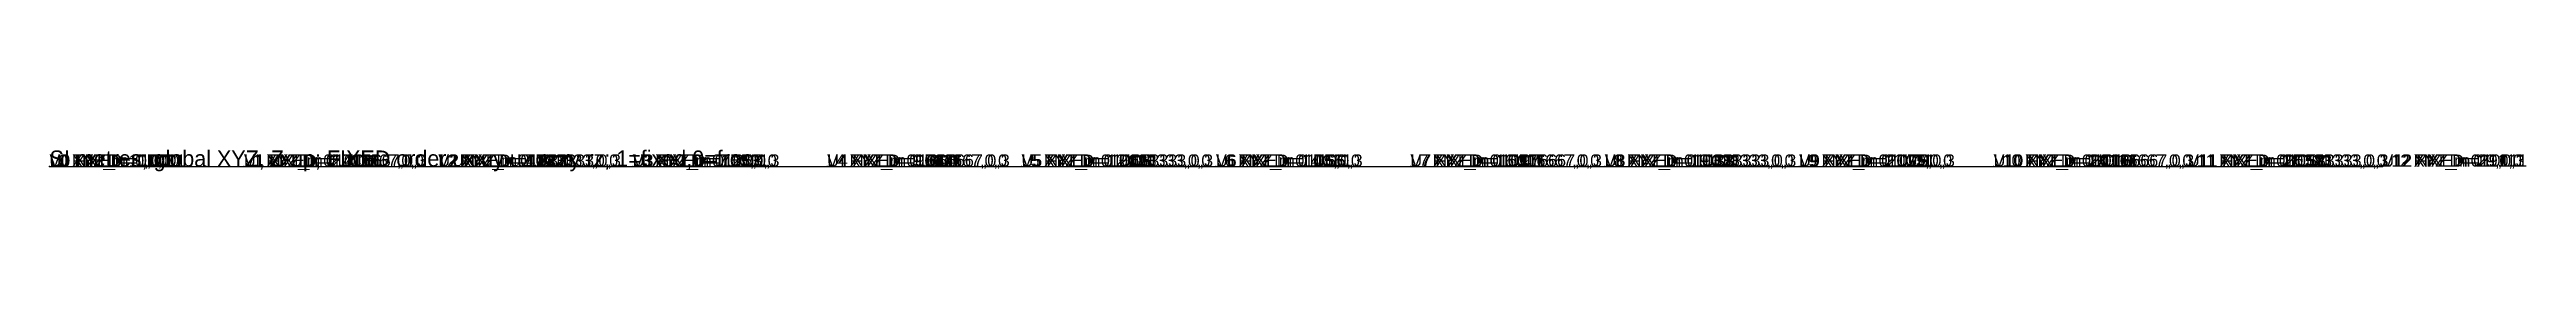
# Model space of a CAD drawing. Header units: metres. Extents: x 0 to 30.8, y -0.1 to 0.2.
import ezdxf

# ---------------------------------------------------------------- set-up
doc = ezdxf.new("R2010")
doc.units = ezdxf.units.M

msp = doc.modelspace()

# ---------------------------------------------------------------- linework, layer by layer
at = {"layer": 'NODE'}
for p in [(0, 0), (0, 0, 3), (2.417, 0), (2.417, 0, 3), (4.833, 0), (4.833, 0, 3), (7.25, 0), (7.25, 0, 3), (9.667, 0), (9.667, 0, 3), (12.083, 0), (12.083, 0, 3), (14.5, 0), (14.5, 0, 3), (16.917, 0), (16.917, 0, 3), (19.333, 0), (19.333, 0, 3), (21.75, 0), (21.75, 0, 3), (24.167, 0), (24.167, 0, 3), (26.583, 0), (26.583, 0, 3), (29, 0), (29, 0, 3)]:
    msp.add_point(p, dxfattribs=at)
at = {"layer": 'STRUCT'}
for p, q in [((0, 0), (0, 0, 3)), ((0, 0), (2.417, 0)), ((0, 0, 3), (2.417, 0, 3)), ((0, 0), (2.417, 0, 3)), ((2.417, 0), (2.417, 0, 3)), ((2.417, 0), (4.833, 0)), ((2.417, 0, 3), (4.833, 0, 3)), ((2.417, 0), (4.833, 0, 3)), ((4.833, 0), (4.833, 0, 3)), ((4.833, 0), (7.25, 0)), ((4.833, 0, 3), (7.25, 0, 3)), ((4.833, 0), (7.25, 0, 3)), ((7.25, 0), (7.25, 0, 3)), ((7.25, 0), (9.667, 0)), ((7.25, 0, 3), (9.667, 0, 3)), ((7.25, 0), (9.667, 0, 3)), ((9.667, 0), (9.667, 0, 3)), ((9.667, 0), (12.083, 0)), ((9.667, 0, 3), (12.083, 0, 3)), ((9.667, 0), (12.083, 0, 3)), ((12.083, 0), (12.083, 0, 3)), ((12.083, 0), (14.5, 0)), ((12.083, 0, 3), (14.5, 0, 3)), ((12.083, 0), (14.5, 0, 3)), ((14.5, 0), (14.5, 0, 3)), ((14.5, 0), (16.917, 0)), ((14.5, 0, 3), (16.917, 0, 3)), ((14.5, 0, 3), (16.917, 0)), ((16.917, 0), (16.917, 0, 3)), ((16.917, 0), (19.333, 0)), ((16.917, 0, 3), (19.333, 0, 3)), ((16.917, 0, 3), (19.333, 0)), ((19.333, 0), (19.333, 0, 3)), ((19.333, 0), (21.75, 0)), ((19.333, 0, 3), (21.75, 0, 3)), ((19.333, 0, 3), (21.75, 0)), ((21.75, 0), (21.75, 0, 3)), ((21.75, 0), (24.167, 0)), ((21.75, 0, 3), (24.167, 0, 3)), ((21.75, 0, 3), (24.167, 0)), ((24.167, 0), (24.167, 0, 3)), ((24.167, 0), (26.583, 0)), ((24.167, 0, 3), (26.583, 0, 3)), ((24.167, 0, 3), (26.583, 0)), ((26.583, 0), (26.583, 0, 3)), ((26.583, 0), (29, 0)), ((26.583, 0, 3), (29, 0, 3)), ((26.583, 0, 3), (29, 0)), ((29, 0), (29, 0, 3))]:
    msp.add_line(p, q, dxfattribs=at)

# ---------------------------------------------------------------- texts
at = {"layer": 'DRAWING_NOTE'}
msp.add_text('SI metres; global XYZ, Z-up; FIXED order ux uy uz rx ry rz; 1=fixed,0=free.', height=0.2, dxfattribs=at).set_placement((0, 0, 6))
at = {"layer": 'MEMBER_ID'}
for s, p in [('V0', (0, 0, 1.5)), ('UC0', (1.208, 0, 3)), ('LC0', (1.208, 0)), ('D0', (1.208, 0, 1.5)), ('V1', (2.417, 0, 1.5)), ('UC1', (3.625, 0, 3)), ('LC1', (3.625, 0)), ('D1', (3.625, 0, 1.5)), ('V2', (4.833, 0, 1.5)), ('UC2', (6.042, 0, 3)), ('LC2', (6.042, 0)), ('D2', (6.042, 0, 1.5)), ('V3', (7.25, 0, 1.5)), ('UC3', (8.458, 0, 3)), ('LC3', (8.458, 0)), ('D3', (8.458, 0, 1.5)), ('V4', (9.667, 0, 1.5)), ('UC4', (10.875, 0, 3)), ('LC4', (10.875, 0)), ('D4', (10.875, 0, 1.5)), ('V5', (12.083, 0, 1.5)), ('UC5', (13.292, 0, 3)), ('LC5', (13.292, 0)), ('D5', (13.292, 0, 1.5)), ('V6', (14.5, 0, 1.5)), ('UC6', (15.708, 0, 3)), ('LC6', (15.708, 0)), ('D6', (15.708, 0, 1.5)), ('V7', (16.917, 0, 1.5)), ('UC7', (18.125, 0, 3)), ('LC7', (18.125, 0)), ('D7', (18.125, 0, 1.5)), ('V8', (19.333, 0, 1.5)), ('UC8', (20.542, 0, 3)), ('LC8', (20.542, 0)), ('D8', (20.542, 0, 1.5)), ('V9', (21.75, 0, 1.5)), ('UC9', (22.958, 0, 3)), ('LC9', (22.958, 0)), ('D9', (22.958, 0, 1.5)), ('V10', (24.167, 0, 1.5)), ('UC10', (25.375, 0, 3)), ('LC10', (25.375, 0)), ('D10', (25.375, 0, 1.5)), ('V11', (26.583, 0, 1.5)), ('UC11', (27.792, 0, 3)), ('LC11', (27.792, 0)), ('D11', (27.792, 0, 1.5)), ('V12', (29, 0, 1.5))]:
    msp.add_text(s, height=0.15, dxfattribs=at).set_placement(p)
at = {"layer": 'NODE_COORD'}
for s, p in [('U0 XYZ_m=0,0,3', (0, 0, 3)), ('L0 XYZ_m=0,0,0', (0, 0)), ('U1 XYZ_m=2.416667,0,3', (2.417, 0, 3)), ('L1 XYZ_m=2.416667,0,0', (2.417, 0)), ('U2 XYZ_m=4.833333,0,3', (4.833, 0, 3)), ('L2 XYZ_m=4.833333,0,0', (4.833, 0)), ('U3 XYZ_m=7.25,0,3', (7.25, 0, 3)), ('L3 XYZ_m=7.25,0,0', (7.25, 0)), ('U4 XYZ_m=9.666667,0,3', (9.667, 0, 3)), ('L4 XYZ_m=9.666667,0,0', (9.667, 0)), ('U5 XYZ_m=12.083333,0,3', (12.083, 0, 3)), ('L5 XYZ_m=12.083333,0,0', (12.083, 0)), ('U6 XYZ_m=14.5,0,3', (14.5, 0, 3)), ('L6 XYZ_m=14.5,0,0', (14.5, 0)), ('U7 XYZ_m=16.916667,0,3', (16.917, 0, 3)), ('L7 XYZ_m=16.916667,0,0', (16.917, 0)), ('U8 XYZ_m=19.333333,0,3', (19.333, 0, 3)), ('L8 XYZ_m=19.333333,0,0', (19.333, 0)), ('U9 XYZ_m=21.75,0,3', (21.75, 0, 3)), ('L9 XYZ_m=21.75,0,0', (21.75, 0)), ('U10 XYZ_m=24.166667,0,3', (24.167, 0, 3)), ('L10 XYZ_m=24.166667,0,0', (24.167, 0)), ('U11 XYZ_m=26.583333,0,3', (26.583, 0, 3)), ('L11 XYZ_m=26.583333,0,0', (26.583, 0)), ('U12 XYZ_m=29,0,3', (29, 0, 3)), ('L12 XYZ_m=29,0,0', (29, 0))]:
    msp.add_text(s, height=0.15, dxfattribs=at).set_placement(p)
at = {"layer": 'NODE_ID'}
for s, p in [('U0', (0, 0, 3)), ('L0', (0, 0)), ('U1', (2.417, 0, 3)), ('L1', (2.417, 0)), ('U2', (4.833, 0, 3)), ('L2', (4.833, 0)), ('U3', (7.25, 0, 3)), ('L3', (7.25, 0)), ('U4', (9.667, 0, 3)), ('L4', (9.667, 0)), ('U5', (12.083, 0, 3)), ('L5', (12.083, 0)), ('U6', (14.5, 0, 3)), ('L6', (14.5, 0)), ('U7', (16.917, 0, 3)), ('L7', (16.917, 0)), ('U8', (19.333, 0, 3)), ('L8', (19.333, 0)), ('U9', (21.75, 0, 3)), ('L9', (21.75, 0)), ('U10', (24.167, 0, 3)), ('L10', (24.167, 0)), ('U11', (26.583, 0, 3)), ('L11', (26.583, 0)), ('U12', (29, 0, 3)), ('L12', (29, 0))]:
    msp.add_text(s, height=0.15, dxfattribs=at).set_placement(p)
at = {"layer": 'RESTRAINT'}
for s, p in [('U0 FIXED=010111', (0, 0, 3)), ('L0 FIXED=111111', (0, 0)), ('U1 FIXED=010111', (2.417, 0, 3)), ('L1 FIXED=010111', (2.417, 0)), ('U2 FIXED=010111', (4.833, 0, 3)), ('L2 FIXED=010111', (4.833, 0)), ('U3 FIXED=010111', (7.25, 0, 3)), ('L3 FIXED=010111', (7.25, 0)), ('U4 FIXED=010111', (9.667, 0, 3)), ('L4 FIXED=010111', (9.667, 0)), ('U5 FIXED=010111', (12.083, 0, 3)), ('L5 FIXED=010111', (12.083, 0)), ('U6 FIXED=010111', (14.5, 0, 3)), ('L6 FIXED=010111', (14.5, 0)), ('U7 FIXED=010111', (16.917, 0, 3)), ('L7 FIXED=010111', (16.917, 0)), ('U8 FIXED=010111', (19.333, 0, 3)), ('L8 FIXED=010111', (19.333, 0)), ('U9 FIXED=010111', (21.75, 0, 3)), ('L9 FIXED=010111', (21.75, 0)), ('U10 FIXED=010111', (24.167, 0, 3)), ('L10 FIXED=010111', (24.167, 0)), ('U11 FIXED=010111', (26.583, 0, 3)), ('L11 FIXED=010111', (26.583, 0)), ('U12 FIXED=010111', (29, 0, 3)), ('L12 FIXED=011111', (29, 0))]:
    msp.add_text(s, height=0.15, dxfattribs=at).set_placement(p)

doc.saveas('drawing.dxf')
